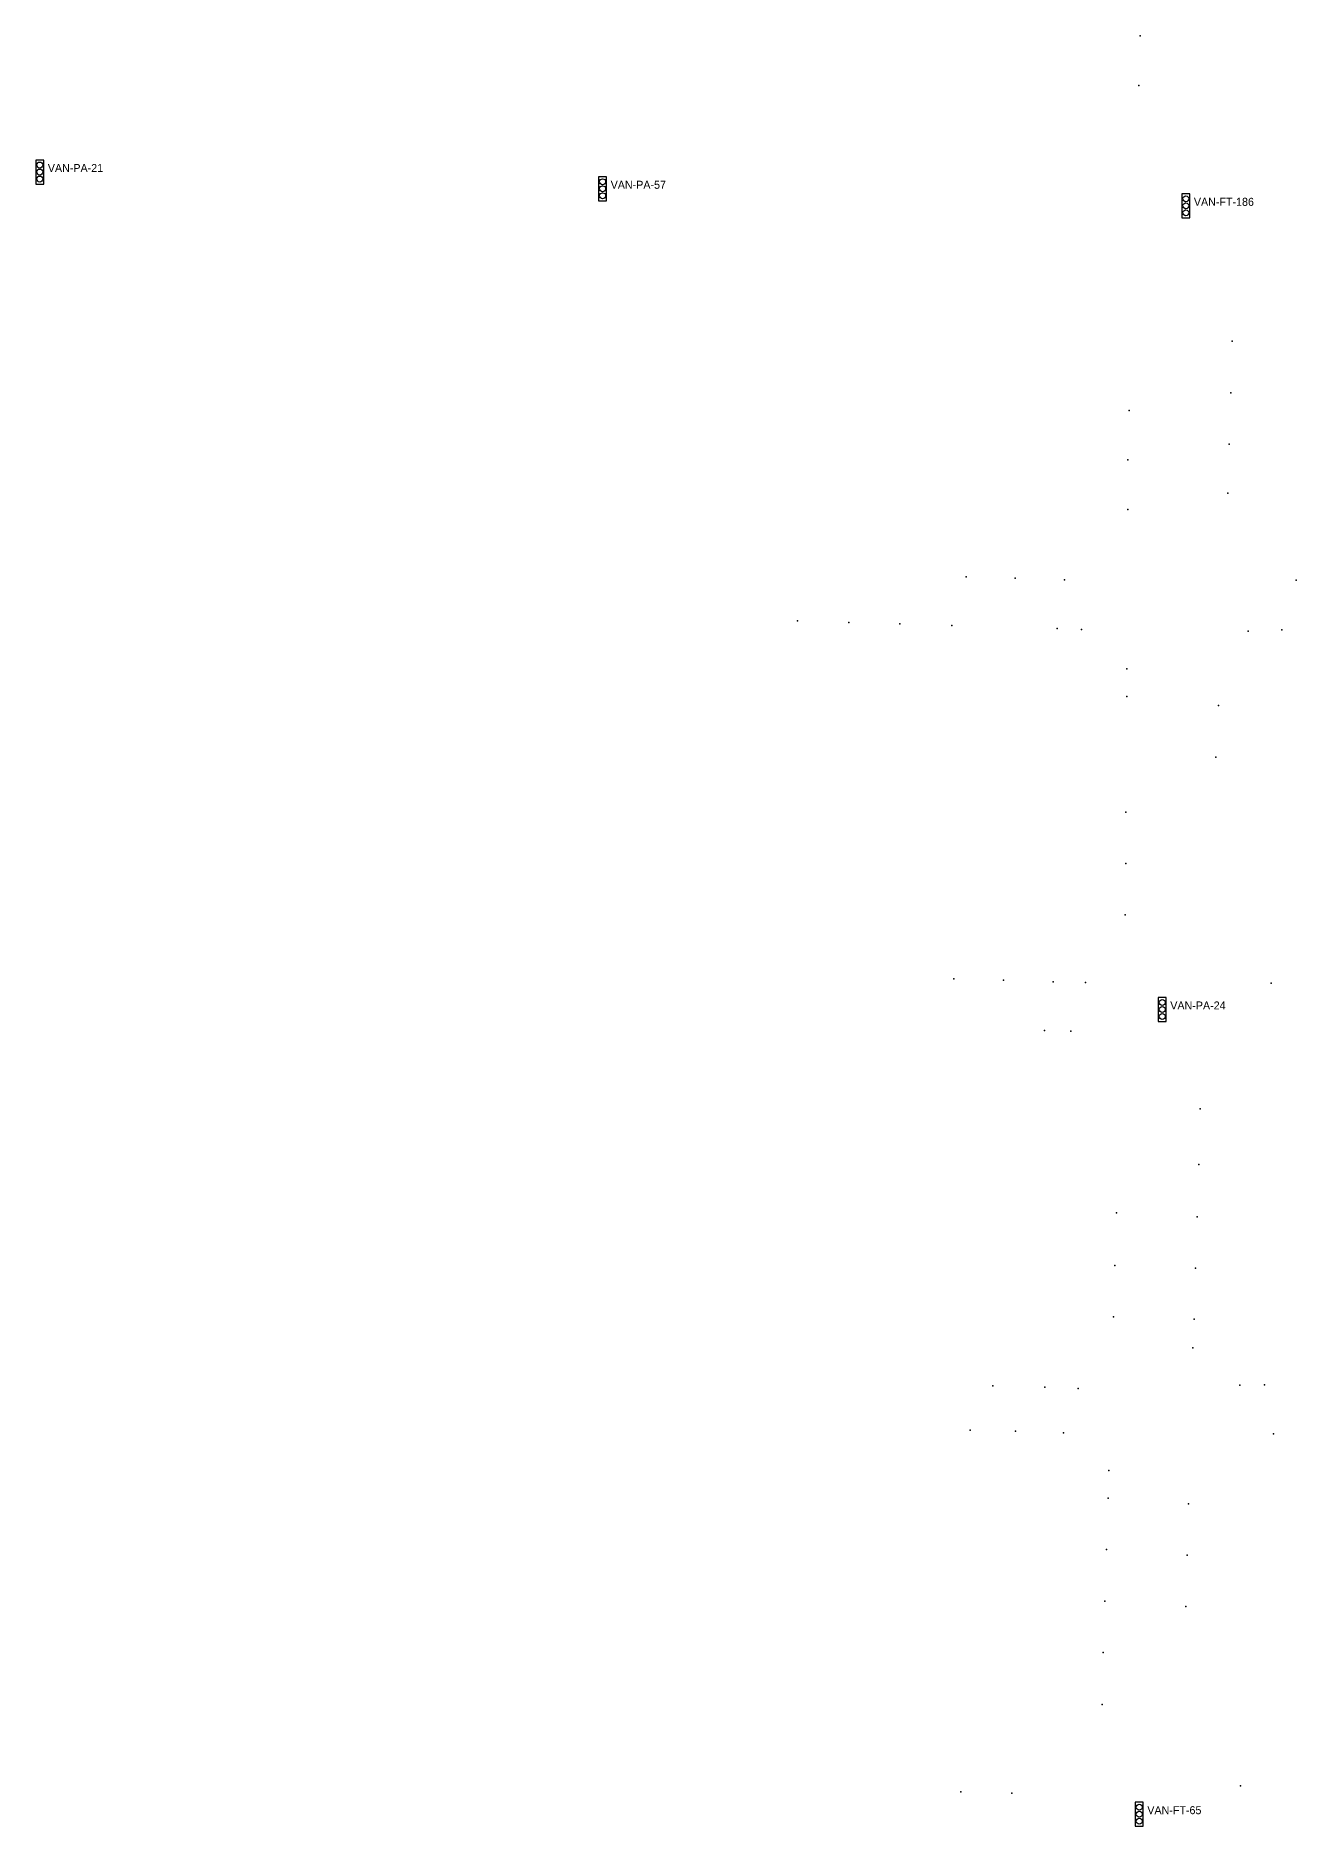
# Model space of a CAD drawing. Header units: inches. Extents: x 486474 to 494239, y 5455982 to 5460069.
# Drawn here: x 492358.2 to 492673.3, y 5455981.6 to 5456429.2 of the extents above; entities that cross this region are included whole.
import ezdxf

# ---------------------------------------------------------------- set-up
doc = ezdxf.new("R2010")
doc.units = ezdxf.units.IN
doc.header["$MEASUREMENT"] = 0
doc.layers.add('Parking Meters', color=10, linetype='Continuous')
doc.layers.add('Traffic Signals', color=10, linetype='Continuous')

msp = doc.modelspace()

# ---------------------------------------------------------------- linework, layer by layer
at = {"layer": 'Parking Meters', "color": 7}
for p in [(492634.28, 5456429.17), (492634.28, 5456429.17), (492633.91, 5456416.71), (492657.31, 5456352.84), (492657.31, 5456352.84), (492656.95, 5456339.96), (492656.95, 5456339.96), (492631.55, 5456335.49), (492631.55, 5456335.49), (492656.55, 5456327.07), (492656.55, 5456327.07), (492631.23, 5456323.18), (492631.23, 5456323.18), (492656.16, 5456314.81), (492656.16, 5456314.81), (492631.16, 5456310.74), (492631.16, 5456310.74), (492590.8, 5456293.91), (492590.8, 5456293.91), (492603.02, 5456293.55), (492603.02, 5456293.55), (492615.4, 5456293.21), (492615.4, 5456293.21), (492673.29, 5456293.09), (492673.29, 5456293.09), (492548.65, 5456282.91), (492548.65, 5456282.91), (492561.45, 5456282.54), (492561.45, 5456282.54), (492574.23, 5456282.21), (492574.23, 5456282.21), (492587.19, 5456281.8), (492587.19, 5456281.8), (492613.56, 5456281.03), (492619.6, 5456280.79), (492661.28, 5456280.37), (492669.7, 5456280.69), (492669.7, 5456280.69), (492630.93, 5456270.91), (492630.92, 5456264.03), (492630.92, 5456264.03), (492653.84, 5456261.76), (492653.84, 5456261.76), (492653.16, 5456248.88), (492653.16, 5456248.88), (492630.74, 5456235.06), (492630.74, 5456235.06), (492630.7, 5456222.24), (492630.7, 5456222.24), (492630.52, 5456209.46), (492630.52, 5456209.46), (492587.68, 5456193.46), (492587.68, 5456193.46), (492600.14, 5456193.06), (492600.14, 5456193.06), (492612.53, 5456192.69), (492612.53, 5456192.69), (492620.63, 5456192.49), (492667.05, 5456192.31), (492667.05, 5456192.31), (492610.34, 5456180.52), (492616.93, 5456180.32), (492649.29, 5456160.9), (492649.29, 5456160.9), (492648.91, 5456147.05), (492648.91, 5456147.05), (492628.34, 5456134.94), (492628.34, 5456134.94), (492648.52, 5456133.92), (492648.52, 5456133.92), (492627.99, 5456121.78), (492627.99, 5456121.78), (492648.14, 5456121.12), (492648.14, 5456121.12), (492627.63, 5456108.9), (492627.63, 5456108.9), (492647.79, 5456108.32), (492647.79, 5456108.32), (492647.46, 5456101.16), (492597.46, 5456091.71), (492610.42, 5456091.34), (492610.42, 5456091.34), (492618.77, 5456091.06), (492659.19, 5456091.84), (492665.33, 5456091.94), (492591.75, 5456080.64), (492591.75, 5456080.64), (492603.13, 5456080.35), (492603.13, 5456080.35), (492615.12, 5456079.94), (492667.64, 5456079.68), (492626.48, 5456070.51), (492626.26, 5456063.59), (492626.26, 5456063.59), (492646.39, 5456062.18), (492625.83, 5456050.75), (492625.83, 5456050.75), (492646.04, 5456049.38), (492646.04, 5456049.38), (492625.45, 5456037.88), (492625.45, 5456037.88), (492645.71, 5456036.52), (492645.71, 5456036.52), (492625.07, 5456025.04), (492625.07, 5456025.04), (492624.78, 5456012.05), (492624.78, 5456012.05), (492659.37, 5455991.7), (492589.43, 5455990.2), (492589.43, 5455990.2), (492602.23, 5455989.86), (492602.23, 5455989.86)]:
    msp.add_point(p, dxfattribs=at)
at = {"layer": 'Traffic Signals', "color": 1}
for points in [[(492358.22, 5456392.12), (492360.22, 5456392.12), (492360.22, 5456398.12), (492358.22, 5456398.12)], [(492498.92, 5456387.93), (492500.92, 5456387.93), (492500.92, 5456393.93), (492498.92, 5456393.93)], [(492644.71, 5456383.67), (492646.71, 5456383.67), (492646.71, 5456389.67), (492644.71, 5456389.67)], [(492638.81, 5456182.77), (492640.81, 5456182.77), (492640.81, 5456188.77), (492638.81, 5456188.77)], [(492633.07, 5455981.61), (492635.07, 5455981.61), (492635.07, 5455987.61), (492633.07, 5455987.61)]]:
    msp.add_lwpolyline(points, close=True, dxfattribs=at)
for centre in [(492359.22, 5456396.87), (492359.22, 5456395.12), (492359.22, 5456393.37), (492499.92, 5456392.68), (492499.92, 5456390.93), (492499.92, 5456389.18), (492645.71, 5456388.42), (492645.71, 5456386.67), (492645.71, 5456384.92), (492639.81, 5456187.52), (492639.81, 5456185.77), (492639.81, 5456184.02), (492634.07, 5455986.36), (492634.07, 5455984.61), (492634.07, 5455982.86)]:
    msp.add_circle(centre, 0.75, dxfattribs=at)

# ---------------------------------------------------------------- texts
for s, p in [('VAN-PA-21', (492361.22, 5456395.12)), ('VAN-PA-57', (492501.92, 5456390.93)), ('VAN-FT-186', (492647.71, 5456386.67)), ('VAN-PA-24', (492641.81, 5456185.77)), ('VAN-FT-65', (492636.07, 5455984.61))]:
    msp.add_text(s, height=2, dxfattribs=at).set_placement(p)

doc.saveas('drawing.dxf')
